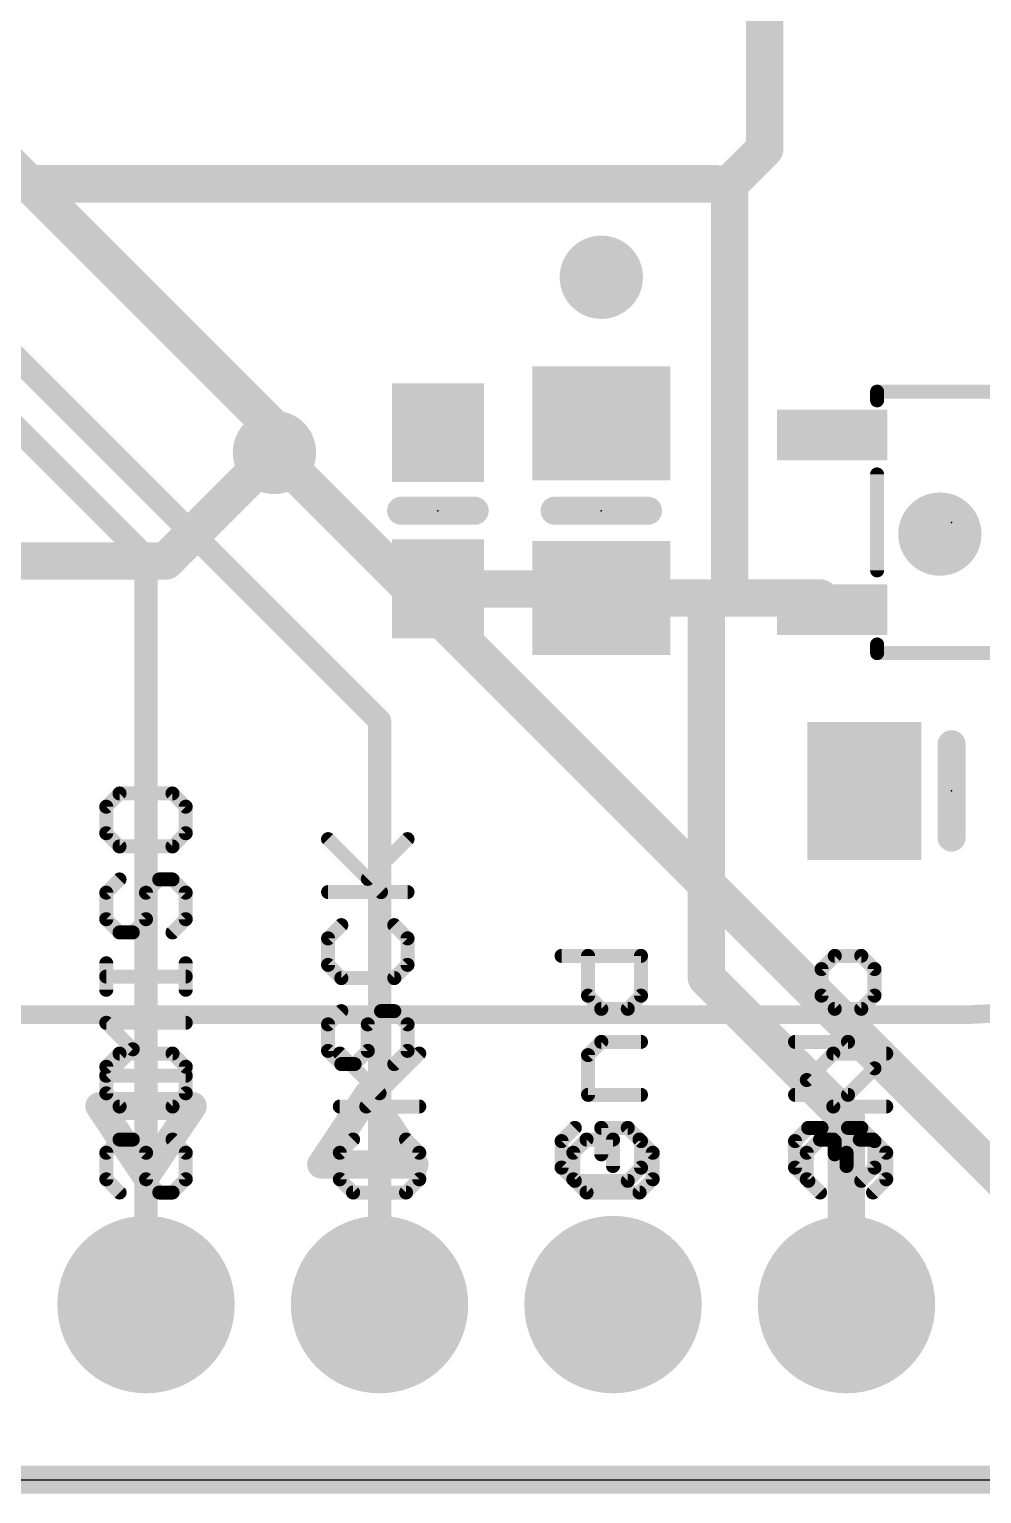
# Model space of a CAD drawing. Extents: x -6.4 to 34.4, y -0.2 to 45.9.
# Drawn here: x 17.14 to 27.51, y -0.15 to 15.78 of the extents above; entities that cross this region are included whole.
import ezdxf

# ---------------------------------------------------------------- set-up
doc = ezdxf.new("R2010")
doc.units = 0
for name, color, linetype in [('1', 12, 'CONTINUOUS'), ('16', 5, 'CONTINUOUS'), ('17', 110, 'CONTINUOUS'), ('18', 110, 'CONTINUOUS'), ('20', 53, 'CONTINUOUS'), ('21', 40, 'CONTINUOUS'), ('22', 6, 'CONTINUOUS'), ('23', 53, 'CONTINUOUS')]:
    doc.layers.add(name, color=color, linetype=linetype)

# ---------------------------------------------------------------- blocks, each defined once
blk = doc.blocks.new('RECT')
blk.add_solid([(-0.5, -0.5), (0.5, -0.5), (-0.5, 0.5), (0.5, 0.5)])
blk = doc.blocks.new('ROUNDP')
at = {"const_width": 0.5}
blk.add_lwpolyline([(0, -0.25, 1), (0, 0.25, 1), (0, -0.25)], format="xyb", dxfattribs=at)
blk = doc.blocks.new('ROUNDV')
at = {"const_width": 0.5}
blk.add_lwpolyline([(0, -0.25, 1), (0, 0.25, 1), (0, -0.25)], format="xyb", dxfattribs=at)

msp = doc.modelspace()

# ---------------------------------------------------------------- linework, layer by layer
at = {"layer": '1'}
for points, const_width in [([(25.146, 14.478), (25.146, 25.273)], 0.4064), ([(24.765, 14.097), (25.146, 14.478)], 0.4064), ([(24.638, 14.097), (4.191, 14.097)], 0.4064), ([(24.638, 14.097), (24.765, 13.97)], 0.254), ([(24.765, 13.97), (24.765, 14.097)], 0.254), ([(24.765, 9.591), (24.765, 13.97)], 0.4064), ([(19.812, 11.176), (18.63, 9.994)], 0.4064), ([(18.63, 9.994), (13.208, 9.994)], 0.4064), ([(21.59, 9.691), (23.268, 9.691)], 0.4064), ([(23.268, 9.691), (23.368, 9.591)], 0.254), ([(23.368, 9.591), (24.511, 9.591)], 0.4064), ([(24.511, 9.591), (24.765, 9.591)], 0.4064), ([(24.511, 9.591), (24.511, 5.461)], 0.4064), ([(24.765, 9.591), (25.751, 9.591)], 0.4064), ([(25.751, 9.591), (25.878, 9.464)], 0.254), ([(26.035, 3.937), (24.511, 5.461)], 0.4064), ([(26.035, 3.937), (26.035, 1.905)], 0.4064), ([(34.29, 0), (-2.413, 0)], 0.3048)]:
    msp.add_lwpolyline(points, dxfattribs=dict(at, const_width=const_width))
for points, const_width in [([(25.2178, 14.4062, 1), (25.0742, 14.5498)], 0.2032), ([(25.0444, 14.478, 1), (25.2476, 14.478)], 0.2032), ([(24.6829, 14.1419, 1), (24.5931, 14.0521)], 0.127), ([(24.638, 13.9954, 1), (24.638, 14.1986)], 0.2032), ([(24.6932, 14.1688, 1), (24.8368, 14.0252)], 0.2032), ([(24.8285, 14.097, 1), (24.7015, 14.097)], 0.127), ([(24.8666, 13.97, 1), (24.6634, 13.97)], 0.2032), ([(24.7015, 13.97, 1), (24.8285, 13.97)], 0.127), ([(24.7201, 13.9251, 1), (24.8099, 14.0149)], 0.127), ([(19.8838, 11.1042, 1), (19.7402, 11.2478)], 0.2032), ([(18.63, 9.8924, 1), (18.63, 10.0956)], 0.2032), ([(18.5582, 10.0658, 1), (18.7018, 9.9222)], 0.2032), ([(21.59, 9.7926, 1), (21.59, 9.5894)], 0.2032), ([(23.268, 9.5894, 1), (23.268, 9.7926)], 0.2032), ([(23.3129, 9.7359, 1), (23.2231, 9.6461)], 0.127), ([(23.368, 9.6926, 1), (23.368, 9.4894)], 0.2032), ([(24.511, 9.6926, 1), (24.511, 9.4894)], 0.2032), ([(24.6126, 9.591, 1), (24.4094, 9.591)], 0.2032), ([(24.511, 9.4894, 1), (24.511, 9.6926)], 0.2032), ([(24.765, 9.6926, 1), (24.765, 9.4894)], 0.2032), ([(24.765, 9.4894, 1), (24.765, 9.6926)], 0.2032), ([(25.7959, 9.6359, 1), (25.7061, 9.5461)], 0.127), ([(25.751, 9.4894, 1), (25.751, 9.6926)], 0.2032), ([(23.3231, 9.5461, 1), (23.4129, 9.6359)], 0.127), ([(24.6634, 9.591, 1), (24.8666, 9.591)], 0.2032), ([(25.8331, 9.4191, 1), (25.9229, 9.5089)], 0.127), ([(24.5828, 5.5328, 1), (24.4392, 5.3892)], 0.2032), ([(24.4094, 5.461, 1), (24.6126, 5.461)], 0.2032), ([(26.1366, 3.937, 1), (25.9334, 3.937)], 0.2032), ([(25.9632, 3.8652, 1), (26.1068, 4.0088)], 0.2032), ([(25.9334, 1.905, 1), (26.1366, 1.905)], 0.2032)]:
    msp.add_lwpolyline(points, format="xyb", dxfattribs=dict(at, const_width=const_width))
at = {"layer": '16'}
for points, const_width in [([(11.557, 19.685), (19.812, 11.43)], 0.4064), ([(9.398, 19.05), (18.415, 10.033)], 0.254), ([(10.545, 18.665), (20.955, 8.255)], 0.254), ([(19.812, 11.43), (19.812, 11.176)], 0.4064), ([(19.812, 11.176), (28.575, 2.413)], 0.4064), ([(18.415, 10.033), (18.415, 1.905)], 0.254), ([(20.955, 8.255), (20.955, 1.905)], 0.254), ([(34.29, 0), (-2.413, 0)], 0.3048)]:
    msp.add_lwpolyline(points, dxfattribs=dict(at, const_width=const_width))
for points, const_width in [([(19.9136, 11.43, 1), (19.7104, 11.43)], 0.2032), ([(19.7402, 11.3582, 1), (19.8838, 11.5018)], 0.2032), ([(19.8838, 11.2478, 1), (19.7402, 11.1042)], 0.2032), ([(19.7104, 11.176, 1), (19.9136, 11.176)], 0.2032), ([(18.4785, 10.033, 1), (18.3515, 10.033)], 0.127), ([(18.3701, 9.9881, 1), (18.4599, 10.0779)], 0.127), ([(21.0185, 8.255, 1), (20.8915, 8.255)], 0.127), ([(20.9101, 8.2101, 1), (20.9999, 8.2999)], 0.127), ([(18.3515, 1.905, 1), (18.4785, 1.905)], 0.127), ([(20.8915, 1.905, 1), (21.0185, 1.905)], 0.127)]:
    msp.add_lwpolyline(points, format="xyb", dxfattribs=dict(at, const_width=const_width))
at = {"layer": '20'}
msp.add_line((0, 0), (31.75, 0), dxfattribs=at)
at = {"layer": '21'}
for points, const_width in [([(26.368, 11.836), (27.988, 11.836)], 0.1524), ([(26.368, 11.742), (26.368, 11.836)], 0.1524), ([(26.368, 9.892), (26.368, 10.936)], 0.1524), ([(21.19, 10.541), (21.99, 10.541)], 0.3048), ([(22.86, 10.541), (23.876, 10.541)], 0.3048), ([(26.368, 8.992), (26.368, 9.086)], 0.1524), ([(27.988, 8.992), (26.368, 8.992)], 0.1524), ([(27.178, 6.985), (27.178, 8.001)], 0.3048), ([(18.1265, 7.4651), (17.9825, 7.3211)], 0.1524), ([(18.7027, 7.4651), (18.1265, 7.4651)], 0.1524), ([(18.8468, 7.3211), (18.7027, 7.4651)], 0.1524), ([(17.9825, 7.3211), (17.9825, 7.033)], 0.1524), ([(18.8468, 7.033), (18.8468, 7.3211)], 0.1524), ([(17.9825, 7.033), (18.1265, 6.8889)], 0.1524), ([(18.7027, 6.8889), (18.8468, 7.033)], 0.1524), ([(20.9717, 6.3922), (20.3955, 6.9685)], 0.1524), ([(20.8276, 6.5363), (21.2598, 6.9685)], 0.1524), ([(18.1265, 6.8889), (18.7027, 6.8889)], 0.1524), ([(18.1265, 6.5296), (17.9825, 6.3856)], 0.1524), ([(18.4146, 6.3856), (18.5587, 6.5296)], 0.1524), ([(18.5587, 6.5296), (18.7027, 6.5296)], 0.1524), ([(18.7027, 6.5296), (18.8468, 6.3856)], 0.1524), ([(17.9825, 6.3856), (17.9825, 6.0975)], 0.1524), ([(18.4146, 6.0975), (18.4146, 6.3856)], 0.1524), ([(18.8468, 6.3856), (18.8468, 6.0975)], 0.1524), ([(20.3955, 6.3922), (21.2598, 6.3922)], 0.1524), ([(17.9825, 6.0975), (18.1265, 5.9534)], 0.1524), ([(18.2706, 5.9534), (18.4146, 6.0975)], 0.1524), ([(18.8468, 6.0975), (18.7027, 5.9534)], 0.1524), ([(20.5395, 6.0329), (20.3955, 5.8889)], 0.1524), ([(21.2598, 5.8889), (21.1157, 6.0329)], 0.1524), ([(18.1265, 5.9534), (18.2706, 5.9534)], 0.1524), ([(20.3955, 5.8889), (20.3955, 5.6008)], 0.1524), ([(21.2598, 5.6008), (21.2598, 5.8889)], 0.1524), ([(22.9355, 5.6985), (23.7998, 5.6985)], 0.1524), ([(23.2236, 5.2663), (23.2236, 5.6985)], 0.1524), ([(23.7998, 5.6985), (23.7998, 5.2663)], 0.1524), ([(25.9076, 5.6985), (25.7636, 5.5544)], 0.1524), ([(26.1957, 5.6985), (25.9076, 5.6985)], 0.1524), ([(26.3398, 5.5544), (26.1957, 5.6985)], 0.1524), ([(17.9825, 5.3297), (17.9825, 5.6178)], 0.1524), ([(18.8468, 5.3297), (18.8468, 5.6178)], 0.1524), ([(20.3955, 5.6008), (20.5395, 5.4567)], 0.1524), ([(21.1157, 5.4567), (21.2598, 5.6008)], 0.1524), ([(25.7636, 5.5544), (25.7636, 5.2663)], 0.1524), ([(26.3398, 5.2663), (26.3398, 5.5544)], 0.1524), ([(18.8468, 5.4738), (17.9825, 5.4738)], 0.1524), ([(20.5395, 5.4567), (21.1157, 5.4567)], 0.1524), ([(23.3676, 5.1222), (23.2236, 5.2663)], 0.1524), ([(23.7998, 5.2663), (23.6557, 5.1222)], 0.1524), ([(25.7636, 5.2663), (25.9076, 5.1222)], 0.1524), ([(26.1957, 5.1222), (26.3398, 5.2663)], 0.1524), ([(20.5395, 5.0974), (20.3955, 4.9534)], 0.1524), ([(20.8276, 4.9534), (20.9717, 5.0974)], 0.1524), ([(20.9717, 5.0974), (21.1157, 5.0974)], 0.1524), ([(21.1157, 5.0974), (21.2598, 4.9534)], 0.1524), ([(23.6557, 5.1222), (23.3676, 5.1222)], 0.1524), ([(25.9076, 5.1222), (26.1957, 5.1222)], 0.1524), ([(18.2706, 4.6823), (17.9825, 4.9704)], 0.1524), ([(17.9825, 4.9704), (18.8468, 4.9704)], 0.1524), ([(20.3955, 4.9534), (20.3955, 4.6653)], 0.1524), ([(20.8276, 4.6653), (20.8276, 4.9534)], 0.1524), ([(21.2598, 4.9534), (21.2598, 4.6653)], 0.1524), ([(23.2236, 4.6189), (23.3676, 4.7629)], 0.1524), ([(23.3676, 4.7629), (23.7998, 4.7629)], 0.1524), ([(26.0517, 4.7629), (25.4755, 4.7629)], 0.1524), ([(26.3398, 4.4748), (26.0517, 4.7629)], 0.1524), ([(17.9825, 4.3942), (18.2706, 4.6823)], 0.1524), ([(20.3955, 4.6653), (20.5395, 4.5212)], 0.1524), ([(20.6836, 4.5212), (20.8276, 4.6653)], 0.1524), ([(21.2598, 4.6653), (21.1157, 4.5212)], 0.1524), ([(23.2236, 4.1867), (23.2236, 4.6189)], 0.1524), ([(18.8468, 4.3942), (17.9825, 4.3942)], 0.1524), ([(20.5395, 4.5212), (20.6836, 4.5212)], 0.1524), ([(26.0517, 4.1867), (26.3398, 4.4748)], 0.1524), ([(20.32, 3.429), (20.828, 4.191)], 0.3048), ([(20.828, 4.191), (21.336, 3.429)], 0.3048), ([(18.923, 4.064), (17.907, 4.064)], 0.3048), ([(17.907, 4.064), (18.415, 3.302)], 0.3048), ([(18.415, 3.302), (18.923, 4.064)], 0.3048), ([(23.7998, 4.1867), (23.2236, 4.1867)], 0.1524), ([(25.4755, 4.1867), (26.0517, 4.1867)], 0.1524), ([(23.0795, 3.8274), (22.9355, 3.6834)], 0.1524), ([(23.6557, 3.8274), (23.3676, 3.8274)], 0.1524), ([(23.3676, 3.8274), (23.3676, 3.5393)], 0.1524), ([(23.7998, 3.6834), (23.6557, 3.8274)], 0.1524), ([(25.4755, 3.6834), (25.6195, 3.8274)], 0.1524), ([(25.6195, 3.8274), (25.7636, 3.8274)], 0.1524), ([(25.7636, 3.8274), (25.9076, 3.6834)], 0.1524), ([(25.9076, 3.6834), (26.0517, 3.8274)], 0.1524), ([(26.0517, 3.8274), (26.1957, 3.8274)], 0.1524), ([(26.1957, 3.8274), (26.3398, 3.6834)], 0.1524), ([(22.9355, 3.6834), (22.9355, 3.3953)], 0.1524), ([(23.7998, 3.3953), (23.7998, 3.6834)], 0.1524), ([(25.4755, 3.3953), (25.4755, 3.6834)], 0.1524), ([(25.9076, 3.6834), (25.9076, 3.5393)], 0.1524), ([(26.3398, 3.6834), (26.3398, 3.3953)], 0.1524), ([(21.336, 3.429), (20.32, 3.429)], 0.3048), ([(22.9355, 3.3953), (23.0795, 3.2512)], 0.1524), ([(23.6557, 3.2512), (23.7998, 3.3953)], 0.1524), ([(25.6195, 3.2512), (25.4755, 3.3953)], 0.1524), ([(26.3398, 3.3953), (26.1957, 3.2512)], 0.1524), ([(23.0795, 3.2512), (23.6557, 3.2512)], 0.1524)]:
    msp.add_lwpolyline(points, dxfattribs=dict(at, const_width=const_width))
for points, const_width in [([(26.368, 11.8741, 1), (26.368, 11.7979)], 0.0762), ([(26.4061, 11.836, 1), (26.3299, 11.836)], 0.0762), ([(26.3299, 11.742, 1), (26.4061, 11.742)], 0.0762), ([(26.4061, 10.936, 1), (26.3299, 10.936)], 0.0762), ([(21.19, 10.6172, 1), (21.19, 10.4648)], 0.1524), ([(21.99, 10.4648, 1), (21.99, 10.6172)], 0.1524), ([(22.86, 10.6172, 1), (22.86, 10.4648)], 0.1524), ([(23.876, 10.4648, 1), (23.876, 10.6172)], 0.1524), ([(26.3299, 9.892, 1), (26.4061, 9.892)], 0.0762), ([(26.4061, 9.086, 1), (26.3299, 9.086)], 0.0762), ([(26.368, 9.0301, 1), (26.368, 8.9539)], 0.0762), ([(26.3299, 8.992, 1), (26.4061, 8.992)], 0.0762), ([(27.2542, 8.001, 1), (27.1018, 8.001)], 0.1524), ([(18.1265, 7.5032, 1), (18.1265, 7.427)], 0.0762), ([(18.1535, 7.4382, 1), (18.0996, 7.4921)], 0.0762), ([(18.7297, 7.4921, 1), (18.6758, 7.4382)], 0.0762), ([(18.7027, 7.427, 1), (18.7027, 7.5032)], 0.0762), ([(17.9555, 7.348, 1), (18.0094, 7.2941)], 0.0762), ([(18.0206, 7.3211, 1), (17.9444, 7.3211)], 0.0762), ([(18.8849, 7.3211, 1), (18.8087, 7.3211)], 0.0762), ([(18.8199, 7.2941, 1), (18.8737, 7.348)], 0.0762), ([(18.0094, 7.0599, 1), (17.9555, 7.006)], 0.0762), ([(17.9444, 7.033, 1), (18.0206, 7.033)], 0.0762), ([(18.8087, 7.033, 1), (18.8849, 7.033)], 0.0762), ([(18.8737, 7.006, 1), (18.8199, 7.0599)], 0.0762), ([(20.4224, 6.9954, 1), (20.3685, 6.9415)], 0.0762), ([(21.2867, 6.9415, 1), (21.2329, 6.9954)], 0.0762), ([(27.1018, 6.985, 1), (27.2542, 6.985)], 0.1524), ([(18.1265, 6.927, 1), (18.1265, 6.8508)], 0.0762), ([(18.0996, 6.862, 1), (18.1535, 6.9159)], 0.0762), ([(18.6758, 6.9159, 1), (18.7297, 6.862)], 0.0762), ([(18.7027, 6.8508, 1), (18.7027, 6.927)], 0.0762), ([(18.1535, 6.5027, 1), (18.0996, 6.5566)], 0.0762), ([(18.5587, 6.5677, 1), (18.5587, 6.4915)], 0.0762), ([(18.5856, 6.5027, 1), (18.5317, 6.5566)], 0.0762), ([(18.7297, 6.5566, 1), (18.6758, 6.5027)], 0.0762), ([(18.7027, 6.4915, 1), (18.7027, 6.5677)], 0.0762), ([(20.8007, 6.5632, 1), (20.8546, 6.5094)], 0.0762), ([(17.9555, 6.4125, 1), (18.0094, 6.3586)], 0.0762), ([(18.0206, 6.3856, 1), (17.9444, 6.3856)], 0.0762), ([(18.4527, 6.3856, 1), (18.3765, 6.3856)], 0.0762), ([(18.3877, 6.4125, 1), (18.4416, 6.3586)], 0.0762), ([(18.8849, 6.3856, 1), (18.8087, 6.3856)], 0.0762), ([(18.8199, 6.3586, 1), (18.8737, 6.4125)], 0.0762), ([(20.3955, 6.4303, 1), (20.3955, 6.3541)], 0.0762), ([(20.9447, 6.3653, 1), (20.9986, 6.4192)], 0.0762), ([(21.2598, 6.3541, 1), (21.2598, 6.4303)], 0.0762), ([(18.0094, 6.1244, 1), (17.9555, 6.0705)], 0.0762), ([(17.9444, 6.0975, 1), (18.0206, 6.0975)], 0.0762), ([(18.3765, 6.0975, 1), (18.4527, 6.0975)], 0.0762), ([(18.4416, 6.0705, 1), (18.3877, 6.1244)], 0.0762), ([(18.8087, 6.0975, 1), (18.8849, 6.0975)], 0.0762), ([(18.8737, 6.0705, 1), (18.8199, 6.1244)], 0.0762), ([(20.5665, 6.006, 1), (20.5126, 6.0599)], 0.0762), ([(21.1427, 6.0599, 1), (21.0888, 6.006)], 0.0762), ([(18.1265, 5.9915, 1), (18.1265, 5.9153)], 0.0762), ([(18.0996, 5.9265, 1), (18.1535, 5.9803)], 0.0762), ([(18.2436, 5.9803, 1), (18.2975, 5.9265)], 0.0762), ([(18.2706, 5.9153, 1), (18.2706, 5.9915)], 0.0762), ([(18.6758, 5.9803, 1), (18.7297, 5.9265)], 0.0762), ([(20.3685, 5.9158, 1), (20.4224, 5.8619)], 0.0762), ([(20.4336, 5.8889, 1), (20.3574, 5.8889)], 0.0762), ([(21.2979, 5.8889, 1), (21.2217, 5.8889)], 0.0762), ([(21.2329, 5.8619, 1), (21.2867, 5.9158)], 0.0762), ([(22.9355, 5.7366, 1), (22.9355, 5.6604)], 0.0762), ([(23.2617, 5.6985, 1), (23.1855, 5.6985)], 0.0762), ([(23.8379, 5.6985, 1), (23.7617, 5.6985)], 0.0762), ([(23.7998, 5.6604, 1), (23.7998, 5.7366)], 0.0762), ([(25.9076, 5.7366, 1), (25.9076, 5.6604)], 0.0762), ([(25.9346, 5.6715, 1), (25.8807, 5.7254)], 0.0762), ([(26.2227, 5.7254, 1), (26.1688, 5.6715)], 0.0762), ([(26.1957, 5.6604, 1), (26.1957, 5.7366)], 0.0762), ([(18.0206, 5.6178, 1), (17.9444, 5.6178)], 0.0762), ([(18.8849, 5.6178, 1), (18.8087, 5.6178)], 0.0762), ([(20.4224, 5.6277, 1), (20.3685, 5.5738)], 0.0762), ([(20.3574, 5.6008, 1), (20.4336, 5.6008)], 0.0762), ([(21.2217, 5.6008, 1), (21.2979, 5.6008)], 0.0762), ([(21.2867, 5.5738, 1), (21.2329, 5.6277)], 0.0762), ([(25.8017, 5.5544, 1), (25.7255, 5.5544)], 0.0762), ([(25.7366, 5.5813, 1), (25.7905, 5.5275)], 0.0762), ([(26.3779, 5.5544, 1), (26.3017, 5.5544)], 0.0762), ([(26.3129, 5.5275, 1), (26.3667, 5.5813)], 0.0762), ([(17.9825, 5.5119, 1), (17.9825, 5.4357)], 0.0762), ([(18.8468, 5.4357, 1), (18.8468, 5.5119)], 0.0762), ([(20.5395, 5.4948, 1), (20.5395, 5.4186)], 0.0762), ([(20.5126, 5.4298, 1), (20.5665, 5.4837)], 0.0762), ([(21.0888, 5.4837, 1), (21.1427, 5.4298)], 0.0762), ([(21.1157, 5.4186, 1), (21.1157, 5.4948)], 0.0762), ([(17.9444, 5.3297, 1), (18.0206, 5.3297)], 0.0762), ([(18.8087, 5.3297, 1), (18.8849, 5.3297)], 0.0762), ([(23.2505, 5.2932, 1), (23.1966, 5.2394)], 0.0762), ([(23.1855, 5.2663, 1), (23.2617, 5.2663)], 0.0762), ([(23.7617, 5.2663, 1), (23.8379, 5.2663)], 0.0762), ([(23.8267, 5.2394, 1), (23.7729, 5.2932)], 0.0762), ([(25.7905, 5.2932, 1), (25.7366, 5.2394)], 0.0762), ([(25.7255, 5.2663, 1), (25.8017, 5.2663)], 0.0762), ([(26.3017, 5.2663, 1), (26.3779, 5.2663)], 0.0762), ([(26.3667, 5.2394, 1), (26.3129, 5.2932)], 0.0762), ([(20.5665, 5.0705, 1), (20.5126, 5.1244)], 0.0762), ([(20.9717, 5.1355, 1), (20.9717, 5.0593)], 0.0762), ([(20.9986, 5.0705, 1), (20.9447, 5.1244)], 0.0762), ([(21.1427, 5.1244, 1), (21.0888, 5.0705)], 0.0762), ([(21.1157, 5.0593, 1), (21.1157, 5.1355)], 0.0762), ([(23.3676, 5.1603, 1), (23.3676, 5.0841)], 0.0762), ([(23.3407, 5.0953, 1), (23.3946, 5.1492)], 0.0762), ([(23.6288, 5.1492, 1), (23.6827, 5.0953)], 0.0762), ([(23.6557, 5.0841, 1), (23.6557, 5.1603)], 0.0762), ([(25.9076, 5.1603, 1), (25.9076, 5.0841)], 0.0762), ([(25.8807, 5.0953, 1), (25.9346, 5.1492)], 0.0762), ([(26.1688, 5.1492, 1), (26.2227, 5.0953)], 0.0762), ([(26.1957, 5.0841, 1), (26.1957, 5.1603)], 0.0762), ([(18.0094, 4.9974, 1), (17.9555, 4.9435)], 0.0762), ([(17.9825, 5.0085, 1), (17.9825, 4.9323)], 0.0762), ([(18.8468, 4.9323, 1), (18.8468, 5.0085)], 0.0762), ([(20.3685, 4.9803, 1), (20.4224, 4.9264)], 0.0762), ([(20.4336, 4.9534, 1), (20.3574, 4.9534)], 0.0762), ([(20.8657, 4.9534, 1), (20.7895, 4.9534)], 0.0762), ([(20.8007, 4.9803, 1), (20.8546, 4.9264)], 0.0762), ([(21.2979, 4.9534, 1), (21.2217, 4.9534)], 0.0762), ([(21.2329, 4.9264, 1), (21.2867, 4.9803)], 0.0762), ([(23.3676, 4.801, 1), (23.3676, 4.7248)], 0.0762), ([(23.3946, 4.736, 1), (23.3407, 4.7899)], 0.0762), ([(23.7998, 4.7248, 1), (23.7998, 4.801)], 0.0762), ([(25.4755, 4.801, 1), (25.4755, 4.7248)], 0.0762), ([(26.0786, 4.7899, 1), (26.0247, 4.736)], 0.0762), ([(26.0517, 4.7248, 1), (26.0517, 4.801)], 0.0762), ([(18.2975, 4.6554, 1), (18.2436, 4.7093)], 0.0762), ([(18.2436, 4.6554, 1), (18.2975, 4.7093)], 0.0762), ([(20.4224, 4.6922, 1), (20.3685, 4.6383)], 0.0762), ([(20.3574, 4.6653, 1), (20.4336, 4.6653)], 0.0762), ([(20.7895, 4.6653, 1), (20.8657, 4.6653)], 0.0762), ([(20.8546, 4.6383, 1), (20.8007, 4.6922)], 0.0762), ([(21.2217, 4.6653, 1), (21.2979, 4.6653)], 0.0762), ([(21.2867, 4.6383, 1), (21.2329, 4.6922)], 0.0762), ([(23.1966, 4.6458, 1), (23.2505, 4.5919)], 0.0762), ([(23.2617, 4.6189, 1), (23.1855, 4.6189)], 0.0762), ([(17.9825, 4.4323, 1), (17.9825, 4.3561)], 0.0762), ([(18.8468, 4.3561, 1), (18.8468, 4.4323)], 0.0762), ([(20.5395, 4.5593, 1), (20.5395, 4.4831)], 0.0762), ([(20.5126, 4.4943, 1), (20.5665, 4.5481)], 0.0762), ([(20.6566, 4.5481, 1), (20.7105, 4.4943)], 0.0762), ([(20.6836, 4.4831, 1), (20.6836, 4.5593)], 0.0762), ([(21.0888, 4.5481, 1), (21.1427, 4.4943)], 0.0762), ([(26.3667, 4.4479, 1), (26.3129, 4.5018)], 0.0762), ([(26.3129, 4.4479, 1), (26.3667, 4.5018)], 0.0762), ([(17.9555, 4.4211, 1), (18.0094, 4.3673)], 0.0762), ([(20.8914, 4.2333, 1), (20.7646, 4.1487)], 0.1524), ([(20.8914, 4.1487, 1), (20.7646, 4.2333)], 0.1524), ([(17.907, 4.1402, 1), (17.907, 3.9878)], 0.1524), ([(17.9704, 4.1063, 1), (17.8436, 4.0217)], 0.1524), ([(18.9864, 4.0217, 1), (18.8596, 4.1063)], 0.1524), ([(18.923, 3.9878, 1), (18.923, 4.1402)], 0.1524), ([(23.2236, 4.2248, 1), (23.2236, 4.1486)], 0.0762), ([(23.1855, 4.1867, 1), (23.2617, 4.1867)], 0.0762), ([(23.7998, 4.1486, 1), (23.7998, 4.2248)], 0.0762), ([(25.4755, 4.2248, 1), (25.4755, 4.1486)], 0.0762), ([(26.0247, 4.2137, 1), (26.0786, 4.1598)], 0.0762), ([(26.0517, 4.1486, 1), (26.0517, 4.2248)], 0.0762), ([(23.1065, 3.8005, 1), (23.0526, 3.8544)], 0.0762), ([(23.3676, 3.8655, 1), (23.3676, 3.7893)], 0.0762), ([(23.4057, 3.8274, 1), (23.3295, 3.8274)], 0.0762), ([(23.6827, 3.8544, 1), (23.6288, 3.8005)], 0.0762), ([(23.6557, 3.7893, 1), (23.6557, 3.8655)], 0.0762), ([(25.6195, 3.8655, 1), (25.6195, 3.7893)], 0.0762), ([(25.6465, 3.8005, 1), (25.5926, 3.8544)], 0.0762), ([(25.7905, 3.8544, 1), (25.7366, 3.8005)], 0.0762), ([(25.7636, 3.7893, 1), (25.7636, 3.8655)], 0.0762), ([(26.0517, 3.8655, 1), (26.0517, 3.7893)], 0.0762), ([(26.0786, 3.8005, 1), (26.0247, 3.8544)], 0.0762), ([(26.2227, 3.8544, 1), (26.1688, 3.8005)], 0.0762), ([(26.1957, 3.7893, 1), (26.1957, 3.8655)], 0.0762), ([(22.9085, 3.7103, 1), (22.9624, 3.6564)], 0.0762), ([(22.9736, 3.6834, 1), (22.8974, 3.6834)], 0.0762), ([(23.8379, 3.6834, 1), (23.7617, 3.6834)], 0.0762), ([(23.7729, 3.6564, 1), (23.8267, 3.7103)], 0.0762), ([(25.4485, 3.7103, 1), (25.5024, 3.6564)], 0.0762), ([(25.5136, 3.6834, 1), (25.4374, 3.6834)], 0.0762), ([(25.9457, 3.6834, 1), (25.8695, 3.6834)], 0.0762), ([(25.8807, 3.7103, 1), (25.9346, 3.6564)], 0.0762), ([(25.8807, 3.6564, 1), (25.9346, 3.7103)], 0.0762), ([(26.3779, 3.6834, 1), (26.3017, 3.6834)], 0.0762), ([(26.3129, 3.6564, 1), (26.3667, 3.7103)], 0.0762), ([(20.32, 3.5052, 1), (20.32, 3.3528)], 0.1524), ([(20.2566, 3.4713, 1), (20.3834, 3.3867)], 0.1524), ([(21.2726, 3.3867, 1), (21.3994, 3.4713)], 0.1524), ([(21.336, 3.3528, 1), (21.336, 3.5052)], 0.1524), ([(23.3295, 3.5393, 1), (23.4057, 3.5393)], 0.0762), ([(25.8695, 3.5393, 1), (25.9457, 3.5393)], 0.0762), ([(18.3516, 3.3443, 1), (18.4784, 3.2597)], 0.1524), ([(18.3516, 3.2597, 1), (18.4784, 3.3443)], 0.1524), ([(22.9624, 3.4222, 1), (22.9085, 3.3683)], 0.0762), ([(22.8974, 3.3953, 1), (22.9736, 3.3953)], 0.0762), ([(23.7617, 3.3953, 1), (23.8379, 3.3953)], 0.0762), ([(23.8267, 3.3683, 1), (23.7729, 3.4222)], 0.0762), ([(25.5024, 3.4222, 1), (25.4485, 3.3683)], 0.0762), ([(25.4374, 3.3953, 1), (25.5136, 3.3953)], 0.0762), ([(26.3017, 3.3953, 1), (26.3779, 3.3953)], 0.0762), ([(26.3667, 3.3683, 1), (26.3129, 3.4222)], 0.0762), ([(23.0795, 3.2893, 1), (23.0795, 3.2131)], 0.0762), ([(23.0526, 3.2243, 1), (23.1065, 3.2781)], 0.0762), ([(23.6288, 3.2781, 1), (23.6827, 3.2243)], 0.0762), ([(23.6557, 3.2131, 1), (23.6557, 3.2893)], 0.0762), ([(25.5926, 3.2243, 1), (25.6465, 3.2781)], 0.0762), ([(26.1688, 3.2781, 1), (26.2227, 3.2243)], 0.0762)]:
    msp.add_lwpolyline(points, format="xyb", dxfattribs=dict(at, const_width=const_width))
at = {"layer": '22'}
for points, const_width in [([(27.375, 5.06, 0.4142), (30.875, 8.56)], 0.2032), ([(27.375, 5.1108, 1), (27.375, 5.0092)], 0.1016), ([(27.375, 5.0092, 1), (27.375, 5.1108)], 0.1016), ([(18.1273, 4.674, 1), (18.1273, 4.5978)], 0.0762), ([(18.1542, 4.609, 1), (18.1003, 4.6629)], 0.0762), ([(18.7304, 4.6629, 1), (18.6765, 4.609)], 0.0762), ([(18.7035, 4.5978, 1), (18.7035, 4.674)], 0.0762), ([(20.5501, 4.6629, 1), (20.4963, 4.609)], 0.0762), ([(21.4145, 4.609, 1), (21.3606, 4.6629)], 0.0762), ([(25.8913, 4.674, 1), (25.8913, 4.5978)], 0.0762), ([(25.9183, 4.609, 1), (25.8644, 4.6629)], 0.0762), ([(26.4675, 4.5978, 1), (26.4675, 4.674)], 0.0762), ([(18.0213, 4.4919, 1), (17.9451, 4.4919)], 0.0762), ([(17.9563, 4.5188, 1), (18.0101, 4.4649)], 0.0762), ([(18.8856, 4.4919, 1), (18.8094, 4.4919)], 0.0762), ([(18.8206, 4.4649, 1), (18.8745, 4.5188)], 0.0762), ([(25.6301, 4.3748, 1), (25.5763, 4.3209)], 0.0762), ([(25.5763, 4.3748, 1), (25.6301, 4.3209)], 0.0762), ([(18.0101, 4.2307, 1), (17.9563, 4.1768)], 0.0762), ([(17.9451, 4.2038, 1), (18.0213, 4.2038)], 0.0762), ([(18.8094, 4.2038, 1), (18.8856, 4.2038)], 0.0762), ([(18.8745, 4.1768, 1), (18.8206, 4.2307)], 0.0762), ([(20.9284, 4.1768, 1), (20.9823, 4.2307)], 0.0762), ([(18.1273, 4.0978, 1), (18.1273, 4.0216)], 0.0762), ([(18.1003, 4.0328, 1), (18.1542, 4.0867)], 0.0762), ([(18.6765, 4.0867, 1), (18.7304, 4.0328)], 0.0762), ([(18.7035, 4.0216, 1), (18.7035, 4.0978)], 0.0762), ([(20.5232, 4.0978, 1), (20.5232, 4.0216)], 0.0762), ([(20.7844, 4.0867, 1), (20.8383, 4.0328)], 0.0762), ([(21.3875, 4.0216, 1), (21.3875, 4.0978)], 0.0762), ([(25.8913, 4.0978, 1), (25.8913, 4.0216)], 0.0762), ([(25.8644, 4.0328, 1), (25.9183, 4.0867)], 0.0762), ([(26.4675, 4.0216, 1), (26.4675, 4.0978)], 0.0762), ([(18.1273, 3.7385, 1), (18.1273, 3.6623)], 0.0762), ([(18.1542, 3.6735, 1), (18.1003, 3.7274)], 0.0762), ([(18.2983, 3.7274, 1), (18.2444, 3.6735)], 0.0762), ([(18.2713, 3.6623, 1), (18.2713, 3.7385)], 0.0762), ([(18.7304, 3.7274, 1), (18.6765, 3.6735)], 0.0762), ([(20.6942, 3.6735, 1), (20.6403, 3.7274)], 0.0762), ([(21.2704, 3.7274, 1), (21.2165, 3.6735)], 0.0762), ([(23.2073, 3.7385, 1), (23.2073, 3.6623)], 0.0762), ([(23.2342, 3.6735, 1), (23.1803, 3.7274)], 0.0762), ([(23.5335, 3.7004, 1), (23.4573, 3.7004)], 0.0762), ([(23.4954, 3.6623, 1), (23.4954, 3.7385)], 0.0762), ([(23.8104, 3.7274, 1), (23.7565, 3.6735)], 0.0762), ([(25.7473, 3.7385, 1), (25.7473, 3.6623)], 0.0762), ([(25.7742, 3.6735, 1), (25.7203, 3.7274)], 0.0762), ([(25.9183, 3.7274, 1), (25.8644, 3.6735)], 0.0762), ([(25.8913, 3.6623, 1), (25.8913, 3.7385)], 0.0762), ([(26.1794, 3.7385, 1), (26.1794, 3.6623)], 0.0762), ([(26.2064, 3.6735, 1), (26.1525, 3.7274)], 0.0762), ([(26.3504, 3.7274, 1), (26.2965, 3.6735)], 0.0762), ([(26.3235, 3.6623, 1), (26.3235, 3.7385)], 0.0762), ([(18.0213, 3.5564, 1), (17.9451, 3.5564)], 0.0762), ([(17.9563, 3.5833, 1), (18.0101, 3.5294)], 0.0762), ([(18.4535, 3.5564, 1), (18.3773, 3.5564)], 0.0762), ([(18.3884, 3.5294, 1), (18.4423, 3.5833)], 0.0762), ([(18.8856, 3.5564, 1), (18.8094, 3.5564)], 0.0762), ([(18.8206, 3.5294, 1), (18.8745, 3.5833)], 0.0762), ([(20.5613, 3.5564, 1), (20.4851, 3.5564)], 0.0762), ([(20.4963, 3.5833, 1), (20.5501, 3.5294)], 0.0762), ([(21.4256, 3.5564, 1), (21.3494, 3.5564)], 0.0762), ([(21.3606, 3.5294, 1), (21.4145, 3.5833)], 0.0762), ([(23.1013, 3.5564, 1), (23.0251, 3.5564)], 0.0762), ([(23.0363, 3.5833, 1), (23.0901, 3.5294)], 0.0762), ([(23.9656, 3.5564, 1), (23.8894, 3.5564)], 0.0762), ([(23.9006, 3.5294, 1), (23.9545, 3.5833)], 0.0762), ([(25.6413, 3.5564, 1), (25.5651, 3.5564)], 0.0762), ([(25.5763, 3.5833, 1), (25.6301, 3.5294)], 0.0762), ([(26.0084, 3.5833, 1), (26.0623, 3.5294)], 0.0762), ([(26.0735, 3.5564, 1), (25.9973, 3.5564)], 0.0762), ([(26.0084, 3.5294, 1), (26.0623, 3.5833)], 0.0762), ([(26.5056, 3.5564, 1), (26.4294, 3.5564)], 0.0762), ([(26.4406, 3.5294, 1), (26.4945, 3.5833)], 0.0762), ([(23.4573, 3.4123, 1), (23.5335, 3.4123)], 0.0762), ([(25.9973, 3.4123, 1), (26.0735, 3.4123)], 0.0762), ([(18.0101, 3.2952, 1), (17.9563, 3.2413)], 0.0762), ([(17.9451, 3.2683, 1), (18.0213, 3.2683)], 0.0762), ([(18.1003, 3.0973, 1), (18.1542, 3.1511)], 0.0762), ([(18.4423, 3.2952, 1), (18.3884, 3.2413)], 0.0762), ([(18.3773, 3.2683, 1), (18.4535, 3.2683)], 0.0762), ([(18.5594, 3.1623, 1), (18.5594, 3.0861)], 0.0762), ([(18.5325, 3.0973, 1), (18.5864, 3.1511)], 0.0762), ([(18.6765, 3.1511, 1), (18.7304, 3.0973)], 0.0762), ([(18.7035, 3.0861, 1), (18.7035, 3.1623)], 0.0762), ([(18.8094, 3.2683, 1), (18.8856, 3.2683)], 0.0762), ([(18.8745, 3.2413, 1), (18.8206, 3.2952)], 0.0762), ([(20.5501, 3.2952, 1), (20.4963, 3.2413)], 0.0762), ([(20.4851, 3.2683, 1), (20.5613, 3.2683)], 0.0762), ([(20.6673, 3.1623, 1), (20.6673, 3.0861)], 0.0762), ([(20.6403, 3.0973, 1), (20.6942, 3.1511)], 0.0762), ([(21.2165, 3.1511, 1), (21.2704, 3.0973)], 0.0762), ([(21.2435, 3.0861, 1), (21.2435, 3.1623)], 0.0762), ([(21.3494, 3.2683, 1), (21.4256, 3.2683)], 0.0762), ([(21.4145, 3.2413, 1), (21.3606, 3.2952)], 0.0762), ([(23.0901, 3.2952, 1), (23.0363, 3.2413)], 0.0762), ([(23.0251, 3.2683, 1), (23.1013, 3.2683)], 0.0762), ([(23.2073, 3.1623, 1), (23.2073, 3.0861)], 0.0762), ([(23.1803, 3.0973, 1), (23.2342, 3.1511)], 0.0762), ([(23.7565, 3.1511, 1), (23.8104, 3.0973)], 0.0762), ([(23.7835, 3.0861, 1), (23.7835, 3.1623)], 0.0762), ([(23.8894, 3.2683, 1), (23.9656, 3.2683)], 0.0762), ([(23.9545, 3.2413, 1), (23.9006, 3.2952)], 0.0762), ([(25.6301, 3.2952, 1), (25.5763, 3.2413)], 0.0762), ([(25.5651, 3.2683, 1), (25.6413, 3.2683)], 0.0762), ([(25.7203, 3.0973, 1), (25.7742, 3.1511)], 0.0762), ([(26.2965, 3.1511, 1), (26.3504, 3.0973)], 0.0762), ([(26.4294, 3.2683, 1), (26.5056, 3.2683)], 0.0762), ([(26.4945, 3.2413, 1), (26.4406, 3.2952)], 0.0762)]:
    msp.add_lwpolyline(points, format="xyb", dxfattribs=dict(at, const_width=const_width))
for points, const_width in [([(4.375, 5.06), (27.375, 5.06)], 0.2032), ([(17.9832, 4.4919), (18.1273, 4.6359)], 0.1524), ([(18.1273, 4.6359), (18.7035, 4.6359)], 0.1524), ([(18.7035, 4.6359), (18.8475, 4.4919)], 0.1524), ([(20.9554, 4.2038), (20.5232, 4.6359)], 0.1524), ([(20.8113, 4.0597), (21.3875, 4.6359)], 0.1524), ([(25.6032, 4.3478), (25.8913, 4.6359)], 0.1524), ([(25.8913, 4.6359), (26.4675, 4.6359)], 0.1524), ([(17.9832, 4.2038), (17.9832, 4.4919)], 0.1524), ([(18.8475, 4.4919), (18.8475, 4.2038)], 0.1524), ([(25.8913, 4.0597), (25.6032, 4.3478)], 0.1524), ([(18.1273, 4.0597), (17.9832, 4.2038)], 0.1524), ([(18.8475, 4.2038), (18.7035, 4.0597)], 0.1524), ([(18.7035, 4.0597), (18.1273, 4.0597)], 0.1524), ([(21.3875, 4.0597), (20.5232, 4.0597)], 0.1524), ([(26.4675, 4.0597), (25.8913, 4.0597)], 0.1524), ([(18.1273, 3.7004), (17.9832, 3.5564)], 0.1524), ([(18.2713, 3.7004), (18.1273, 3.7004)], 0.1524), ([(18.4154, 3.5564), (18.2713, 3.7004)], 0.1524), ([(18.7035, 3.7004), (18.8475, 3.5564)], 0.1524), ([(20.5232, 3.5564), (20.6673, 3.7004)], 0.1524), ([(21.2435, 3.7004), (21.3875, 3.5564)], 0.1524), ([(23.0632, 3.5564), (23.2073, 3.7004)], 0.1524), ([(23.2073, 3.7004), (23.4954, 3.7004)], 0.1524), ([(23.4954, 3.7004), (23.4954, 3.4123)], 0.1524), ([(23.7835, 3.7004), (23.9275, 3.5564)], 0.1524), ([(25.7473, 3.7004), (25.6032, 3.5564)], 0.1524), ([(25.8913, 3.7004), (25.7473, 3.7004)], 0.1524), ([(26.0354, 3.5564), (25.8913, 3.7004)], 0.1524), ([(26.1794, 3.7004), (26.0354, 3.5564)], 0.1524), ([(26.3235, 3.7004), (26.1794, 3.7004)], 0.1524), ([(26.4675, 3.5564), (26.3235, 3.7004)], 0.1524), ([(17.9832, 3.5564), (17.9832, 3.2683)], 0.1524), ([(18.4154, 3.2683), (18.4154, 3.5564)], 0.1524), ([(18.8475, 3.5564), (18.8475, 3.2683)], 0.1524), ([(20.5232, 3.2683), (20.5232, 3.5564)], 0.1524), ([(21.3875, 3.5564), (21.3875, 3.2683)], 0.1524), ([(23.0632, 3.2683), (23.0632, 3.5564)], 0.1524), ([(23.9275, 3.5564), (23.9275, 3.2683)], 0.1524), ([(25.6032, 3.5564), (25.6032, 3.2683)], 0.1524), ([(26.0354, 3.5564), (26.0354, 3.4123)], 0.1524), ([(26.4675, 3.2683), (26.4675, 3.5564)], 0.1524), ([(17.9832, 3.2683), (18.1273, 3.1242)], 0.1524), ([(18.5594, 3.1242), (18.4154, 3.2683)], 0.1524), ([(18.7035, 3.1242), (18.5594, 3.1242)], 0.1524), ([(18.8475, 3.2683), (18.7035, 3.1242)], 0.1524), ([(20.6673, 3.1242), (20.5232, 3.2683)], 0.1524), ([(21.2435, 3.1242), (20.6673, 3.1242)], 0.1524), ([(21.3875, 3.2683), (21.2435, 3.1242)], 0.1524), ([(23.2073, 3.1242), (23.0632, 3.2683)], 0.1524), ([(23.7835, 3.1242), (23.2073, 3.1242)], 0.1524), ([(23.9275, 3.2683), (23.7835, 3.1242)], 0.1524), ([(25.6032, 3.2683), (25.7473, 3.1242)], 0.1524), ([(26.3235, 3.1242), (26.4675, 3.2683)], 0.1524)]:
    msp.add_lwpolyline(points, dxfattribs=dict(at, const_width=const_width))
at = {"layer": '23'}
for p in [(21.59, 10.541), (23.368, 10.541), (27.178, 10.414), (27.178, 7.493)]:
    msp.add_point(p, dxfattribs=at)

# ---------------------------------------------------------------- block references
at = {"layer": '1'}
for p, xscale, yscale, rotation in [((23.368, 11.491), 1.24, 1.5, 90), ((25.878, 11.364), 0.55, 1.2, 90), ((23.368, 9.591), 1.24, 1.5, 90), ((25.878, 9.464), 0.55, 1.2, 90), ((26.228, 7.493), 1.24, 1.5, 180)]:
    msp.add_blockref('RECT', p, dxfattribs=dict(at, xscale=xscale, yscale=yscale, rotation=rotation))
at = {"layer": '1', "xscale": 1.075, "rotation": 90}
for p in [(21.59, 11.391), (21.59, 9.691)]:
    msp.add_blockref('RECT', p, dxfattribs=at)
at = {"layer": '17', "rotation": 270}
for p, xscale, yscale in [((18.415, 1.905), 1.9304, 1.9304), ((18.415, 1.905), 1.9304, 1.9304), ((20.955, 1.905), 1.9304, 1.9304), ((20.955, 1.905), 1.9304, 1.9304), ((23.495, 1.905), 1.9304, 1.9304), ((23.495, 1.905), 1.9304, 1.9304), ((26.035, 1.905), 1.9304, 1.9304), ((26.035, 1.905), 1.9304, 1.9304), ((18.415, 1.905), 1.508, 1.508), ((20.955, 1.905), 1.508, 1.508), ((23.495, 1.905), 1.508, 1.508), ((26.035, 1.905), 1.508, 1.508)]:
    msp.add_blockref('ROUNDP', p, dxfattribs=dict(at, xscale=xscale, yscale=yscale))
at = {"layer": '18', "xscale": 0.9064, "yscale": 0.9064}
for p in [(23.368, 13.081), (23.368, 13.081), (19.812, 11.176), (19.812, 11.176), (27.051, 10.287), (27.051, 10.287)]:
    msp.add_blockref('ROUNDV', p, dxfattribs=at)

doc.saveas('drawing.dxf')
